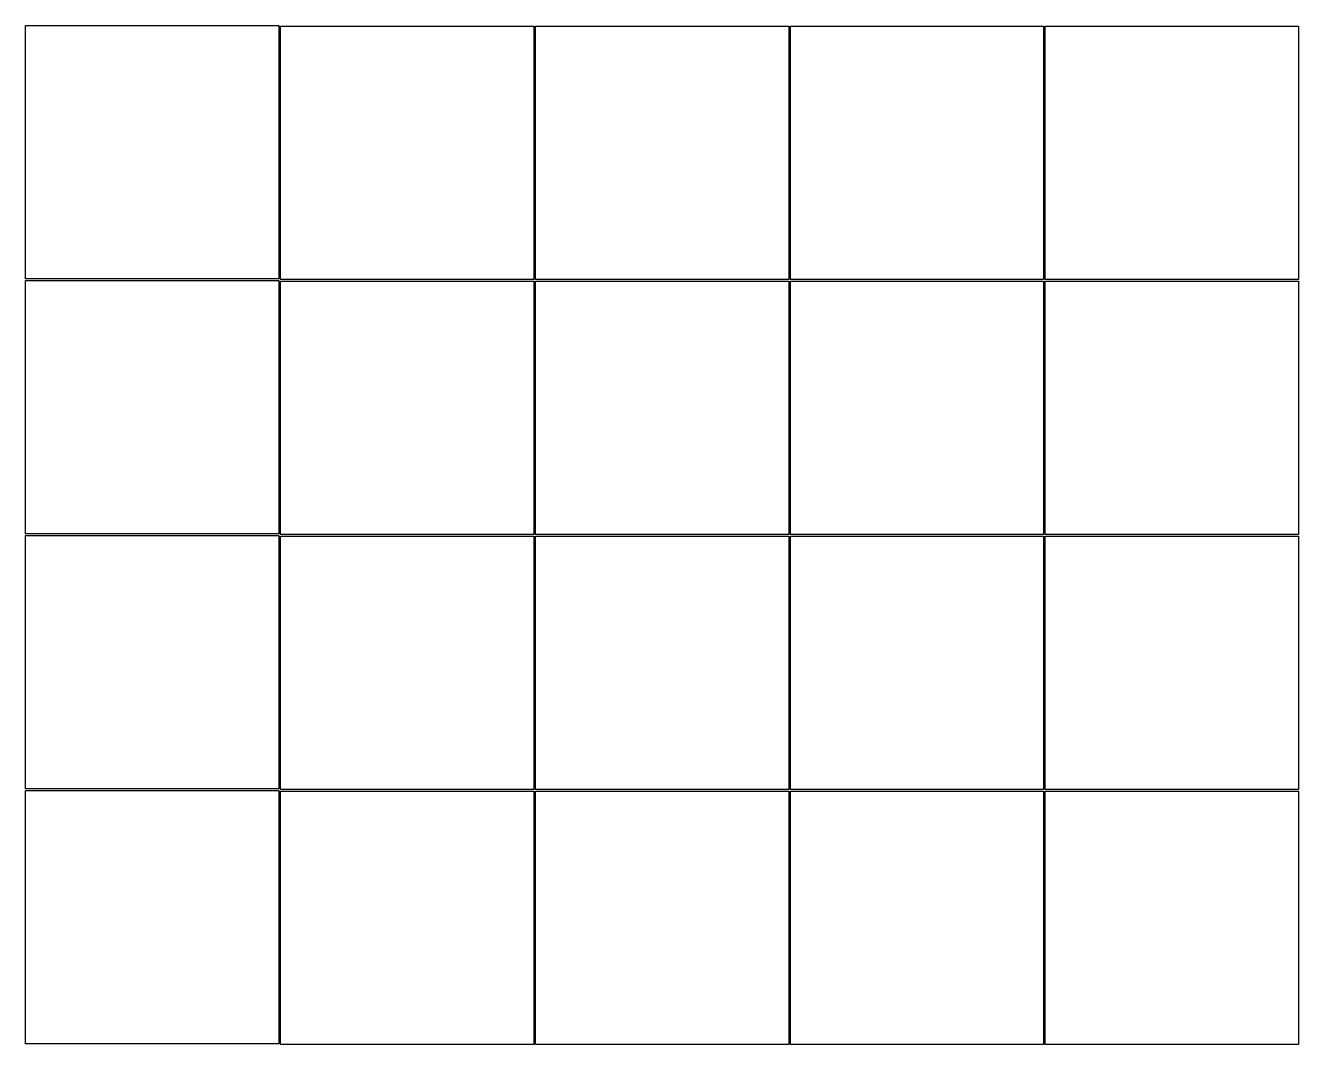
# Model space of a CAD drawing. Extents: x 0 to 754, y 0 to 603.
import ezdxf

# ---------------------------------------------------------------- set-up
doc = ezdxf.new("R2010")
doc.units = 0
doc.layers.add('Capa_1', color=7, linetype='CONTINUOUS')

msp = doc.modelspace()

# ---------------------------------------------------------------- linework, layer by layer
at = {"layer": 'Capa_1', "color": 7}
for p, q in [((-0.000032, 603.000022), (149.999975, 603.000022)), ((-0.000032, 453.000032), (-0.000032, 603.000022)), ((149.999975, 603.000022), (149.999975, 453.000032)), ((151.074569, 602.499981), (301.074576, 602.499981)), ((151.074569, 452.49999), (151.074569, 602.499981)), ((301.074576, 602.499981), (301.074576, 452.49999)), ((302.074552, 602.499981), (452.074559, 602.499981)), ((302.074552, 452.49999), (302.074552, 602.499981)), ((452.074559, 602.499981), (452.074559, 452.49999)), ((453.07456, 602.499981), (603.074568, 602.499981)), ((453.07456, 452.49999), (453.07456, 602.499981)), ((603.074568, 602.499981), (603.074568, 452.49999)), ((604.074625, 602.499981), (754.074633, 602.499981)), ((604.074625, 452.49999), (604.074625, 602.499981)), ((754.074633, 602.499981), (754.074633, 452.49999)), ((149.999975, 453.000032), (-0.000032, 453.000032)), ((301.074576, 452.49999), (151.074569, 452.49999)), ((452.074559, 452.49999), (302.074552, 452.49999)), ((603.074568, 452.49999), (453.07456, 452.49999)), ((754.074633, 452.49999), (604.074625, 452.49999)), ((0.000004, 452.000011), (150.000012, 452.000011)), ((0.000004, 302.00002), (0.000004, 452.000011)), ((150.000012, 452.000011), (150.000012, 302.00002)), ((151.074603, 451.499989), (301.07461, 451.499989)), ((151.074603, 301.499999), (151.074603, 451.499989)), ((301.07461, 451.499989), (301.07461, 301.499999)), ((302.07458, 451.499989), (452.074588, 451.499989)), ((302.07458, 301.499999), (302.07458, 451.499989)), ((452.074588, 451.499989), (452.074588, 301.499999)), ((453.074645, 451.499989), (603.074653, 451.499989)), ((453.074645, 301.499999), (453.074645, 451.499989)), ((603.074653, 451.499989), (603.074653, 301.499999)), ((604.074625, 451.499989), (754.074633, 451.499989)), ((604.074625, 301.499999), (604.074625, 451.499989)), ((754.074633, 451.499989), (754.074633, 301.499999)), ((150.000012, 302.00002), (0.000004, 302.00002)), ((0.000008, 301.00002), (150.000015, 301.00002)), ((0.000008, 151.000029), (0.000008, 301.00002)), ((150.000015, 301.00002), (150.000015, 151.000029)), ((301.07461, 301.499999), (151.074603, 301.499999)), ((151.074603, 300.499999), (301.07461, 300.499999)), ((151.074603, 150.500008), (151.074603, 300.499999)), ((301.07461, 300.499999), (301.07461, 150.500008)), ((452.074588, 301.499999), (302.07458, 301.499999)), ((302.074608, 300.499999), (452.074616, 300.499999)), ((302.074608, 150.500008), (302.074608, 300.499999)), ((452.074616, 300.499999), (452.074616, 150.500008)), ((453.074588, 300.499999), (603.074596, 300.499999)), ((453.074588, 150.500008), (453.074588, 300.499999)), ((603.074653, 301.499999), (453.074645, 301.499999)), ((603.074596, 300.499999), (603.074596, 150.500008)), ((754.074633, 301.499999), (604.074625, 301.499999)), ((604.074625, 300.499999), (754.074633, 300.499999)), ((604.074625, 150.500008), (604.074625, 300.499999)), ((754.074633, 300.499999), (754.074633, 150.500008)), ((150.000015, 151.000029), (0.000008, 151.000029)), ((0, 150.000045), (150.000008, 150.000045)), ((0, 0.000054), (0, 150.000045)), ((150.000008, 150.000045), (150.000008, 0.000054)), ((301.07461, 150.500008), (151.074603, 150.500008)), ((151.074603, 149.500006), (301.07461, 149.500006)), ((151.074603, -0.499984), (151.074603, 149.500006)), ((301.07461, 149.500006), (301.07461, -0.499984)), ((452.074616, 150.500008), (302.074608, 150.500008)), ((302.074608, 149.500006), (452.074616, 149.500006)), ((302.074608, -0.499984), (302.074608, 149.500006)), ((452.074616, 149.500006), (452.074616, -0.499984)), ((603.074596, 150.500008), (453.074588, 150.500008)), ((453.074645, 149.500006), (603.074653, 149.500006)), ((453.074645, -0.499984), (453.074645, 149.500006)), ((603.074653, 149.500006), (603.074653, -0.499984)), ((754.074633, 150.500008), (604.074625, 150.500008)), ((604.074625, 149.500006), (754.074633, 149.500006)), ((604.074625, -0.499984), (604.074625, 149.500006)), ((754.074633, 149.500006), (754.074633, -0.499984)), ((150.000008, 0.000054), (0, 0.000054)), ((301.07461, -0.499984), (151.074603, -0.499984)), ((452.074616, -0.499984), (302.074608, -0.499984)), ((603.074653, -0.499984), (453.074645, -0.499984)), ((754.074633, -0.499984), (604.074625, -0.499984))]:
    msp.add_line(p, q, dxfattribs=at)

doc.saveas('drawing.dxf')
